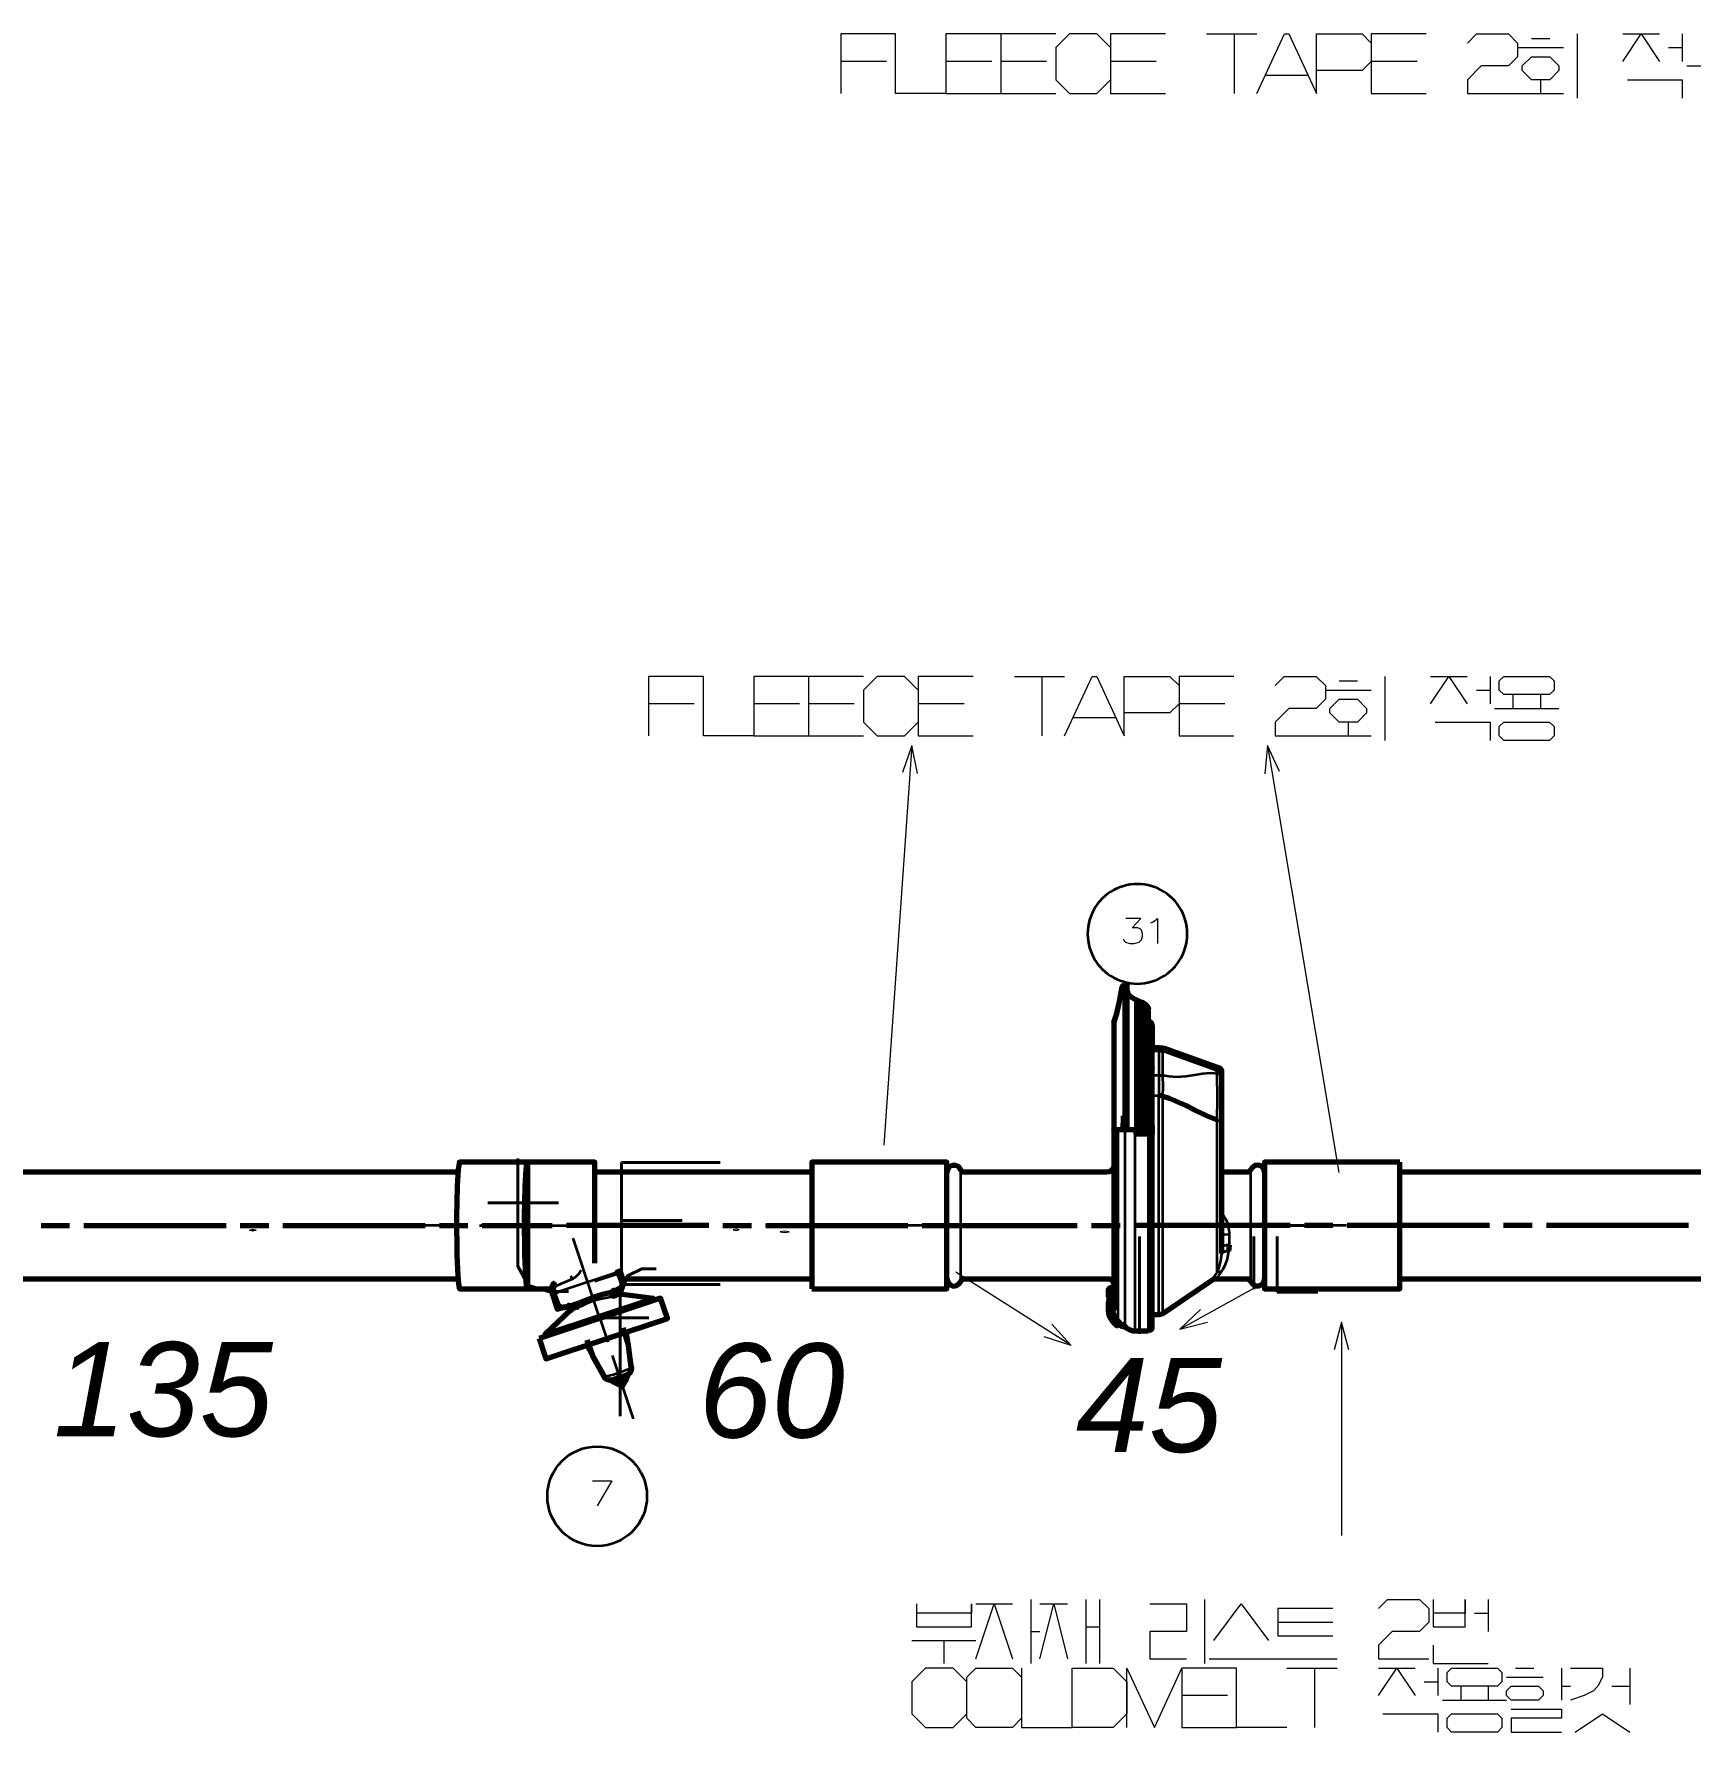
# Model space of a CAD drawing. Extents: x 0 to 174, y 0 to 33.
# Drawn here: x 25.391 to 29.973, y 7.517 to 12.215 of the extents above; entities that cross this region are included whole.
import ezdxf
from ezdxf.enums import TextEntityAlignment as Align

# ---------------------------------------------------------------- set-up
doc = ezdxf.new("R2010")
doc.units = 0
doc.layers.add('PDF2_문자', color=7, linetype='Continuous')
doc.layers.add('PDF2_형상', color=157, linetype='Continuous', true_color=0x405f80)
doc.layers.add('YOLO_TEXT', color=3, linetype='Continuous', true_color=0x008230)
doc.styles.add('OCR_LATIN', font='txt.shx')
doc.styles.add('PDF LucidaHandwriting Italic', font='ariali.ttf')

msp = doc.modelspace()

# ---------------------------------------------------------------- linework, layer by layer
at = {"layer": 'PDF2_형상', "color": 7, "lineweight": 13}
for points in [[(27.914, 12.0504), (27.7749, 12.0504), (27.7749, 12.215), (27.6229, 12.215), (27.6229, 12.0504)], [(28.0658, 12.215), (27.914, 12.215), (27.914, 12.0504), (28.0658, 12.0504)], [(28.2178, 12.215), (28.0658, 12.215), (28.0658, 12.0504), (28.2178, 12.0504)], [(28.3696, 12.1771), (28.3317, 12.215), (28.2557, 12.215), (28.2178, 12.1771), (28.2178, 12.0885), (28.2557, 12.0504), (28.3317, 12.0504), (28.3696, 12.0885)], [(28.5214, 12.215), (28.3696, 12.215), (28.3696, 12.0504), (28.5214, 12.0504)], [(28.6353, 12.215), (28.7746, 12.215)], [(28.7112, 12.215), (28.7112, 12.0504)], [(28.7746, 12.0504), (28.8504, 12.215), (28.8631, 12.215), (28.939, 12.0504), (28.939, 12.215), (29.0656, 12.215), (29.0908, 12.1897), (29.0908, 12.139), (29.0656, 12.1138), (28.939, 12.1138)], [(29.2428, 12.215), (29.0908, 12.215), (29.0908, 12.0504), (29.2428, 12.0504)], [(29.3567, 12.1897), (29.3819, 12.215), (29.4706, 12.215), (29.4958, 12.1897), (29.4958, 12.1517), (29.4706, 12.1264), (29.3946, 12.1264), (29.3567, 12.0885), (29.3567, 12.0504), (29.4958, 12.0504), (29.6224, 12.0504)], [(29.6604, 12.215), (29.6604, 12.0378)], [(29.7869, 12.215), (29.8882, 12.215)], [(29.7869, 12.139), (29.8375, 12.215), (29.8882, 12.139)], [(29.9514, 12.215), (29.9514, 12.139)], [(29.4958, 12.1771), (29.6224, 12.1771)], [(29.5337, 12.2024), (29.5844, 12.2024)], [(29.9135, 12.1771), (29.9514, 12.1771)], [(27.7494, 12.139), (27.6229, 12.139)], [(28.0406, 12.139), (27.914, 12.139)], [(28.1924, 12.139), (28.0658, 12.139)], [(28.4961, 12.139), (28.3696, 12.139)], [(29.2175, 12.139), (29.0908, 12.139)], [(29.964, 12.1264), (30.1412, 12.1264)], [(28.7999, 12.1011), (28.9138, 12.1011)], [(29.5592, 12.0885), (29.5592, 12.0504)], [(29.7996, 12.0885), (29.9514, 12.0885), (29.9514, 12.0378)], [(27.3821, 10.2733), (27.2428, 10.2733), (27.2428, 10.4379), (27.091, 10.4379), (27.091, 10.2733)], [(27.5339, 10.4379), (27.3821, 10.4379), (27.3821, 10.2733), (27.5339, 10.2733)], [(27.6857, 10.4379), (27.5339, 10.4379), (27.5339, 10.2733), (27.6857, 10.2733)], [(27.8376, 10.3999), (27.7996, 10.4379), (27.7237, 10.4379), (27.6857, 10.3999), (27.6857, 10.3114), (27.7237, 10.2733), (27.7996, 10.2733), (27.8376, 10.3114)], [(27.9894, 10.4379), (27.8376, 10.4379), (27.8376, 10.2733), (27.9894, 10.2733)], [(28.1033, 10.4379), (28.2425, 10.4379)], [(28.1793, 10.4379), (28.1793, 10.2733)], [(28.2425, 10.2733), (28.3185, 10.4379), (28.3311, 10.4379), (28.4071, 10.2733), (28.4071, 10.4379), (28.5336, 10.4379), (28.5589, 10.4126), (28.5589, 10.3619), (28.5336, 10.3367), (28.4071, 10.3367)], [(28.7108, 10.4379), (28.5589, 10.4379), (28.5589, 10.2733), (28.7108, 10.2733)], [(28.8247, 10.4126), (28.85, 10.4379), (28.9386, 10.4379), (28.9639, 10.4126), (28.9639, 10.3746), (28.9386, 10.3493), (28.8626, 10.3493), (28.8247, 10.3114), (28.8247, 10.2733), (28.9639, 10.2733), (29.0904, 10.2733)], [(29.1283, 10.4379), (29.1283, 10.2607)], [(29.2549, 10.4379), (29.3561, 10.4379)], [(29.2549, 10.3619), (29.3056, 10.4379), (29.3561, 10.3619)], [(29.4194, 10.4379), (29.4194, 10.3619)], [(28.9639, 10.3999), (29.0904, 10.3999)], [(29.0018, 10.4253), (29.0525, 10.4253)], [(29.3815, 10.3999), (29.4194, 10.3999)], [(29.4828, 10.3872), (29.4828, 10.3493)], [(29.5586, 10.3872), (29.5586, 10.3493)], [(27.2175, 10.3619), (27.091, 10.3619)], [(27.5086, 10.3619), (27.3821, 10.3619)], [(27.6604, 10.3619), (27.5339, 10.3619)], [(27.9642, 10.3619), (27.8376, 10.3619)], [(28.6854, 10.3619), (28.5589, 10.3619)], [(29.4321, 10.3493), (29.6093, 10.3493)], [(28.2679, 10.324), (28.3818, 10.324)], [(29.0271, 10.3114), (29.0271, 10.2733)], [(29.2676, 10.3114), (29.4194, 10.3114), (29.4194, 10.2607)], [(27.8199, 10.2465), (27.7426, 9.1408)], [(27.8349, 10.1692), (27.8199, 10.2465), (27.7942, 10.1721)], [(28.8367, 10.1749), (28.804, 10.2465), (28.7965, 10.1681)], [(28.804, 10.2465), (29.001, 9.0654)], [(28.26, 8.5879), (27.941, 8.7899)], [(28.5615, 8.6317), (28.7757, 8.7511)], [(28.1849, 8.6114), (28.26, 8.5879), (28.2067, 8.6458)], [(28.6179, 8.6865), (28.5615, 8.6317), (28.6378, 8.6508)], [(29.0288, 8.5751), (29.0085, 8.6513), (28.9881, 8.5751)], [(29.0085, 8.6513), (29.0085, 8.0607)], [(27.8325, 7.8717), (27.8325, 7.8083), (27.9843, 7.8083), (27.9843, 7.8717), (27.9843, 7.8462), (27.8325, 7.8462)], [(27.9969, 7.8717), (28.0982, 7.8717)], [(27.9969, 7.7197), (28.0476, 7.8717), (28.0982, 7.7197)], [(28.1489, 7.8843), (28.1489, 7.7071)], [(28.1742, 7.8717), (28.2501, 7.8717)], [(28.1742, 7.7197), (28.2121, 7.8717), (28.2501, 7.7197)], [(28.3007, 7.8843), (28.3007, 7.7071)], [(28.3386, 7.8843), (28.3386, 7.7071)], [(28.4779, 7.8717), (28.5792, 7.8717), (28.5792, 7.7957), (28.4779, 7.7957), (28.4779, 7.7197), (28.5792, 7.7197)], [(28.6297, 7.8843), (28.6297, 7.7071)], [(28.655, 7.7704), (28.731, 7.8717), (28.8069, 7.7704)], [(28.984, 7.859), (28.8322, 7.859), (28.8322, 7.7831), (28.984, 7.7831)], [(29.1106, 7.859), (29.136, 7.8843), (29.2244, 7.8843), (29.2499, 7.859), (29.2499, 7.821), (29.2244, 7.7957), (29.1486, 7.7957), (29.1106, 7.7578), (29.1106, 7.7197), (29.2499, 7.7197)], [(29.2625, 7.8843), (29.2625, 7.8083), (29.351, 7.8083), (29.351, 7.8843), (29.351, 7.8462), (29.2625, 7.8462)], [(29.3764, 7.8462), (29.4143, 7.8462)], [(29.4143, 7.8843), (29.4143, 7.7957)], [(28.3007, 7.8083), (28.3386, 7.8083)], [(28.8322, 7.821), (28.984, 7.821)], [(27.8199, 7.7704), (27.9969, 7.7704)], [(27.9085, 7.7704), (27.9085, 7.7071)], [(28.1489, 7.7957), (28.1742, 7.7957)], [(29.2625, 7.7578), (29.2625, 7.7071), (29.4143, 7.7071)], [(28.6424, 7.7197), (28.8196, 7.7197), (28.9967, 7.7197)], [(27.9717, 7.6565), (27.9337, 7.6944), (27.8578, 7.6944), (27.8199, 7.6565), (27.8199, 7.5679), (27.8578, 7.53), (27.9337, 7.53), (27.9717, 7.5679)], [(28.1235, 7.6944), (28.1235, 7.53), (28.2628, 7.53)], [(28.4146, 7.53), (28.4146, 7.6944), (28.4906, 7.53), (28.5664, 7.6944), (28.5664, 7.53)], [(28.8575, 7.53), (28.7183, 7.53), (28.7183, 7.6944), (28.5664, 7.6944), (28.5664, 7.53), (28.7183, 7.53)], [(28.8575, 7.6944), (28.9967, 7.6944)], [(28.9335, 7.6944), (28.9335, 7.53)], [(29.1106, 7.6944), (29.2118, 7.6944)], [(29.1106, 7.6185), (29.1613, 7.6944), (29.2118, 7.6185)], [(29.2751, 7.6944), (29.2751, 7.6185)], [(29.4649, 7.6692), (29.5661, 7.6692)], [(29.4903, 7.6944), (29.5408, 7.6944)], [(29.6168, 7.6944), (29.6168, 7.6058)], [(29.6421, 7.6944), (29.7307, 7.6944), (29.7307, 7.6692), (29.7181, 7.6439), (29.7054, 7.6313), (29.68, 7.6185), (29.6421, 7.6058)], [(29.8065, 7.6944), (29.8065, 7.5932)], [(28.6931, 7.6185), (28.5664, 7.6185)], [(29.2371, 7.6565), (29.2751, 7.6565)], [(29.3383, 7.6439), (29.3383, 7.6058)], [(29.4143, 7.6439), (29.4143, 7.6058)], [(29.6168, 7.6439), (29.6421, 7.6439)], [(29.756, 7.6439), (29.8065, 7.6439)], [(29.1232, 7.5679), (29.2751, 7.5679), (29.2751, 7.5174)], [(29.2878, 7.6058), (29.4649, 7.6058)], [(29.4776, 7.5806), (29.6168, 7.5806), (29.6168, 7.5553), (29.4776, 7.5553), (29.4776, 7.5174), (29.6168, 7.5174)], [(29.6547, 7.5174), (29.7307, 7.5679), (29.8065, 7.5174)]]:
    msp.add_lwpolyline(points, dxfattribs=at)
for points in [[(29.5337, 12.1517), (29.5844, 12.1517), (29.6097, 12.1264), (29.6097, 12.1138), (29.5844, 12.0885), (29.5337, 12.0885), (29.5085, 12.1138), (29.5085, 12.1264)], [(29.4574, 10.4379), (29.5839, 10.4379), (29.5967, 10.4253), (29.5967, 10.3999), (29.5839, 10.3872), (29.4574, 10.3872), (29.4447, 10.3999), (29.4447, 10.4253)], [(29.0018, 10.3746), (29.0525, 10.3746), (29.0778, 10.3493), (29.0778, 10.3367), (29.0525, 10.3114), (29.0018, 10.3114), (28.9765, 10.3367), (28.9765, 10.3493)], [(29.4574, 10.3114), (29.5839, 10.3114), (29.5967, 10.2988), (29.5967, 10.2733), (29.5839, 10.2607), (29.4574, 10.2607), (29.4447, 10.2733), (29.4447, 10.2988)], [(27.9969, 7.6944), (28.0982, 7.6944), (28.1235, 7.6692), (28.1235, 7.5553), (28.0982, 7.53), (27.9969, 7.53), (27.9717, 7.5553), (27.9717, 7.6692)], [(28.2628, 7.6944), (28.3767, 7.6944), (28.4146, 7.6565), (28.4146, 7.5679), (28.3767, 7.53), (28.2628, 7.53)], [(29.3131, 7.6944), (29.4396, 7.6944), (29.4522, 7.6818), (29.4522, 7.6565), (29.4396, 7.6439), (29.3131, 7.6439), (29.3004, 7.6565), (29.3004, 7.6818)], [(29.4776, 7.6439), (29.5535, 7.6439), (29.5661, 7.6313), (29.5661, 7.6185), (29.5535, 7.6058), (29.4776, 7.6058), (29.4649, 7.6185), (29.4649, 7.6313)], [(29.3131, 7.5679), (29.4396, 7.5679), (29.4522, 7.5553), (29.4522, 7.53), (29.4396, 7.5174), (29.3131, 7.5174), (29.3004, 7.53), (29.3004, 7.5553)]]:
    msp.add_lwpolyline(points, close=True, dxfattribs=at)
at = {"layer": 'PDF2_형상', "color": 18, "lineweight": 35, "true_color": 0x260000}
msp.add_lwpolyline([(28.5815, 9.7256), (28.5811, 9.7353), (28.5801, 9.7451), (28.5783, 9.7547), (28.576, 9.7643), (28.5728, 9.7736), (28.569, 9.7828), (28.5646, 9.7915), (28.5596, 9.8), (28.554, 9.8081), (28.5478, 9.8157), (28.5411, 9.8229), (28.5339, 9.8296), (28.5262, 9.8358), (28.5182, 9.8414), (28.5097, 9.8464), (28.501, 9.8508), (28.4918, 9.8546), (28.4825, 9.8578), (28.4731, 9.8601), (28.4633, 9.8619), (28.4535, 9.8629), (28.4437, 9.8633), (28.4339, 9.8629), (28.424, 9.8619), (28.4144, 9.8601), (28.4049, 9.8578), (28.3956, 9.8546), (28.3865, 9.8508), (28.3776, 9.8464), (28.3692, 9.8414), (28.3611, 9.8358), (28.3535, 9.8296), (28.3463, 9.8229), (28.3396, 9.8157), (28.3333, 9.8081), (28.3278, 9.8), (28.3228, 9.7915), (28.3183, 9.7828), (28.3146, 9.7736), (28.3115, 9.7643), (28.309, 9.7549), (28.3074, 9.7451), (28.3063, 9.7353), (28.3058, 9.7256), (28.3063, 9.7157), (28.3074, 9.7058), (28.309, 9.6963), (28.3115, 9.6867), (28.3146, 9.6774), (28.3183, 9.6683), (28.3228, 9.6594), (28.3278, 9.651), (28.3333, 9.6429), (28.3396, 9.6353), (28.3463, 9.6281), (28.3535, 9.6214), (28.3611, 9.6151), (28.3692, 9.6096), (28.3776, 9.6046), (28.3864, 9.6001), (28.3956, 9.5964), (28.4049, 9.5933), (28.4144, 9.5908), (28.424, 9.5892), (28.4339, 9.5881), (28.4437, 9.5876), (28.4535, 9.5881), (28.4633, 9.5892), (28.4729, 9.5908), (28.4825, 9.5933), (28.4918, 9.5964), (28.501, 9.6001), (28.5097, 9.6046), (28.5182, 9.6096), (28.5262, 9.6151), (28.5339, 9.6214), (28.5411, 9.6281), (28.5478, 9.6353), (28.554, 9.6429), (28.5596, 9.651), (28.5646, 9.6594), (28.569, 9.6682), (28.5728, 9.6774), (28.576, 9.6867), (28.5783, 9.6963), (28.5801, 9.7058), (28.5811, 9.7157), (28.5815, 9.7254)], close=True, dxfattribs=at)
at = {"layer": 'PDF2_형상', "color": 18, "lineweight": 13, "true_color": 0x260000}
for points in [[(28.4039, 9.7114), (28.4072, 9.7058), (28.4106, 9.7025), (28.4228, 9.6992), (28.435, 9.6992), (28.4483, 9.7025), (28.455, 9.7092), (28.4583, 9.7192), (28.4583, 9.7258), (28.455, 9.7358), (28.4517, 9.7392), (28.445, 9.7425), (28.4294, 9.7425), (28.4528, 9.7681), (28.4117, 9.7681)], [(28.4806, 9.7558), (28.4872, 9.7592), (28.4994, 9.7681), (28.4994, 9.6992)], [(26.936, 8.2125), (26.9893, 8.2125), (26.9493, 8.1436)]]:
    msp.add_lwpolyline(points, dxfattribs=at)
at = {"layer": 'PDF2_형상', "lineweight": 35}
for points in [[(28.3786, 9.1871), (28.4028, 9.1869), (28.4033, 9.185), (28.4049, 9.1835), (28.4068, 9.1831), (28.4069, 9.1831), (28.4071, 9.1833), (28.4074, 9.184), (28.4086, 9.1919), (28.4093, 9.2051), (28.4096, 9.2224), (28.4089, 9.5463), (28.4083, 9.5715), (28.4074, 9.5836), (28.4069, 9.5853), (28.4068, 9.5856), (28.4067, 9.5856), (28.4067, 9.5857), (28.4065, 9.5857), (28.4064, 9.5856), (28.4062, 9.585), (28.4057, 9.5831)], [(28.4018, 9.5793), (28.4022, 9.5812), (28.4025, 9.5817), (28.4026, 9.5818), (28.4028, 9.5817), (28.4029, 9.5817), (28.4031, 9.5814), (28.4035, 9.5799), (28.4044, 9.569), (28.405, 9.5463), (28.4056, 9.2224), (28.4096, 9.2224), (28.4158, 9.2224)], [(28.4158, 9.5463), (28.4089, 9.5463), (28.405, 9.5463)], [(28.4387, 9.1831), (28.4387, 9.5443)], [(28.4665, 9.3649), (28.4665, 9.5299)], [(28.4743, 9.4947), (28.4743, 9.5164)], [(28.4746, 9.365), (28.4746, 9.4729), (28.4743, 9.4729)], [(28.5029, 9.4111), (28.5029, 9.4014), (28.4842, 9.4014)], [(28.5029, 9.4014), (28.5032, 9.4014), (28.5032, 9.3338), (28.5143, 9.3338), (28.5143, 9.4007), (28.5183, 9.3996), (28.6647, 9.3478), (28.6647, 9.3386), (28.6776, 9.3386)], [(28.5033, 9.4111), (28.5033, 9.4099), (28.5032, 9.4014), (28.5143, 9.4007)], [(28.4842, 9.3551), (28.455, 9.3551)], [(28.4665, 9.2026), (28.4665, 9.3454)], [(28.4743, 9.3315), (28.4746, 9.3315), (28.4746, 9.3453)], [(28.4743, 9.3069), (28.4746, 9.3069), (28.4746, 9.2026)], [(28.4842, 9.3283), (28.484, 9.3283), (28.4829, 9.3286), (28.4746, 9.3289), (28.4746, 9.3315), (28.4814, 9.3315), (28.4835, 9.3315), (28.4842, 9.3315)], [(28.4746, 9.3069), (28.4793, 9.3062), (28.4829, 9.304), (28.4839, 9.3025), (28.4842, 9.301)], [(28.4842, 9.2785), (28.5032, 9.2785), (28.509, 9.2779), (28.5143, 9.2763), (28.5147, 9.3031), (28.5143, 9.3335), (28.5032, 9.3333), (28.4842, 9.3333)], [(28.5032, 9.3333), (28.5033, 9.3043), (28.5032, 9.2785)], [(28.6647, 9.2108), (28.6651, 9.271), (28.6647, 9.3386), (28.6501, 9.3397), (28.6351, 9.3394), (28.6239, 9.3385), (28.6018, 9.335), (28.5769, 9.331), (28.5642, 9.3296), (28.5525, 9.3292), (28.5317, 9.3306), (28.5143, 9.3338)], [(28.5032, 8.6721), (28.5032, 9.2782)], [(28.5143, 8.6754), (28.5143, 9.2761)], [(28.6501, 8.7674), (28.6647, 8.7889), (28.6701, 8.8029), (28.6743, 8.8206), (28.6771, 8.8415), (28.6783, 8.8435), (28.6807, 8.8451), (28.6875, 8.8474), (28.6962, 8.8476), (28.6924, 8.8269), (28.6858, 8.8082), (28.6794, 8.7958), (28.6757, 8.7904), (28.6699, 8.7904), (28.6647, 8.7889), (28.6647, 9.2108), (28.6701, 9.2081), (28.6742, 9.2044), (28.6768, 9.2003), (28.6776, 9.196)], [(28.3711, 8.6814), (28.3711, 8.7022), (28.3719, 8.7024), (28.3719, 8.6938), (28.3722, 8.6881), (28.3751, 8.6878), (28.3775, 8.6867), (28.3786, 8.6853), (28.3789, 8.6844), (28.3801, 8.6776), (28.3826, 8.6704), (28.386, 8.6644), (28.3901, 8.6593), (28.3901, 9.1831)], [(28.4099, 8.6389), (28.4099, 9.1831)], [(28.4378, 8.6269), (28.4378, 9.1831)], [(28.455, 9.1928), (28.4842, 9.1928)], [(28.4665, 9.1831), (28.4665, 9.1831)], [(28.4743, 9.1711), (28.4743, 9.1831)], [(28.4746, 8.6269), (28.4746, 9.1713)], [(27.9549, 8.7642), (27.9549, 9.0726)], [(28.7575, 8.7642), (28.7575, 9.0726)], [(28.6779, 8.9504), (28.6811, 8.9469), (28.6875, 8.9375), (28.6919, 8.9276), (28.6951, 8.9165), (28.6972, 8.9003), (28.6974, 8.8946)], [(28.6776, 8.8914), (28.6778, 8.8917), (28.6779, 8.8918), (28.6783, 8.8921), (28.6794, 8.8926), (28.6835, 8.8936), (28.6974, 8.8946), (28.6974, 8.8649), (28.6899, 8.8643), (28.6835, 8.8628), (28.6792, 8.8606), (28.6781, 8.8592), (28.6776, 8.8578)], [(26.8224, 8.7367), (26.8236, 8.7371), (26.8315, 8.7397), (26.8336, 8.7336), (27.0032, 8.79)], [(26.9422, 8.7646), (27.0047, 8.7853), (27.016, 8.7515), (26.9943, 8.7399), (26.8707, 8.6987), (26.8464, 8.6951), (26.8351, 8.729)], [(26.8796, 8.7701), (26.8901, 8.7763), (26.8987, 8.7849), (26.9049, 8.7954)], [(28.6757, 8.7904), (28.6613, 8.7708)], [(26.8369, 8.7517), (26.8354, 8.7508), (26.834, 8.7497), (26.8326, 8.7481), (26.8319, 8.7467), (26.8312, 8.7447), (26.8311, 8.7432), (26.8312, 8.7412), (26.8315, 8.7397)], [(26.8757, 8.779), (26.8758, 8.7788), (26.876, 8.7783), (26.8768, 8.7764), (26.8796, 8.7701), (26.8369, 8.7517), (26.8333, 8.7599), (26.8331, 8.7606)], [(28.3676, 8.7726), (28.3676, 8.7725), (28.3674, 8.7722), (28.3669, 8.7719), (28.3642, 8.771), (28.3639, 8.7708)], [(28.3711, 8.7376), (28.3719, 8.7378), (28.3719, 8.7278), (28.3711, 8.7278), (28.3711, 8.7376), (28.3649, 8.7376), (28.3639, 8.7376)], [(28.3786, 8.7378), (28.3719, 8.7378), (28.3721, 8.7404), (28.3721, 8.7412)], [(26.8779, 8.6843), (26.8908, 8.6886), (26.9156, 8.701), (26.9276, 8.7065), (26.9401, 8.7113)], [(26.9565, 8.6617), (26.9547, 8.6671), (26.9401, 8.7113), (26.9582, 8.7161), (26.9764, 8.7196), (26.9931, 8.7226)], [(26.9974, 8.7358), (26.9951, 8.7333), (26.9949, 8.7299), (26.9967, 8.7267), (26.9999, 8.7251), (26.9975, 8.724)], [(28.3786, 8.7278), (28.3778, 8.7278), (28.3719, 8.7278)], [(28.3786, 8.6893), (28.3785, 8.6903), (28.3772, 8.6919), (28.3749, 8.6932), (28.3719, 8.6938)], [(28.3983, 8.6415), (28.3897, 8.6453), (28.3878, 8.6456), (28.3846, 8.6486)], [(28.3901, 8.6593), (28.4017, 8.6474), (28.4, 8.6482), (28.3978, 8.6483), (28.394, 8.6474), (28.3897, 8.6453)], [(27.0256, 8.6224), (27.0338, 8.5976)], [(27.0292, 8.6235), (27.0307, 8.619)], [(26.9228, 8.5832), (26.9212, 8.5876)], [(26.9331, 8.5642), (26.9247, 8.5889)], [(27.0428, 8.5239), (27.02, 8.5147), (26.9938, 8.506), (26.97, 8.4997)], [(27.0236, 8.5029), (27.0229, 8.5014), (27.0225, 8.5025)], [(27.0078, 8.4832), (26.9994, 8.4936), (26.9957, 8.4865), (26.9951, 8.4856)], [(26.9979, 8.4944), (26.9994, 8.4936), (26.999, 8.4947)], [(27.0147, 8.4857), (27.0115, 8.4854), (27.0088, 8.4864), (27.0072, 8.4885)], [(27.0097, 8.5004), (27.0147, 8.4857), (27.0147, 8.4814), (27.0136, 8.4792), (27.0117, 8.4769)], [(27.0104, 8.5007), (27.0153, 8.486), (27.0179, 8.4825), (27.0231, 8.4807)], [(27.0311, 8.4975), (27.0229, 8.5014), (27.0224, 8.4881)]]:
    msp.add_lwpolyline(points, dxfattribs=at)
at = {"layer": 'PDF2_형상', "lineweight": 70}
for points in [[(28.4158, 9.1831), (28.4158, 9.2224), (28.4158, 9.5463), (28.4158, 9.5857), (28.4056, 9.5857)], [(28.3786, 9.4799), (28.3864, 9.5053), (28.3942, 9.5385), (28.4018, 9.5793), (28.4021, 9.5807), (28.4029, 9.5819), (28.4042, 9.5828), (28.4057, 9.5831)], [(28.4158, 9.5669), (28.4172, 9.5607), (28.4208, 9.5554), (28.4287, 9.5492), (28.4387, 9.5443), (28.4418, 9.5431)], [(28.4418, 9.1831), (28.4418, 9.5431), (28.4564, 9.5367), (28.4564, 9.3597), (28.459, 9.3626), (28.4631, 9.3644), (28.4665, 9.3649), (28.4732, 9.365), (28.4742, 9.365), (28.4743, 9.365), (28.4781, 9.3642), (28.4812, 9.3621), (28.4833, 9.3589), (28.4842, 9.3551), (28.4833, 9.3514), (28.4812, 9.3482), (28.4781, 9.3461), (28.4743, 9.3453), (28.4742, 9.3453), (28.4732, 9.3453), (28.4665, 9.3454), (28.4631, 9.3458), (28.459, 9.3476), (28.4564, 9.3506), (28.4564, 9.1974), (28.459, 9.2004), (28.4631, 9.2021), (28.4665, 9.2026), (28.4732, 9.2026), (28.4743, 9.2026), (28.4793, 9.2014), (28.4828, 9.1978), (28.4842, 9.1928), (28.4842, 9.1719), (28.4842, 9.1715), (28.4839, 9.1713), (28.4835, 9.1713), (28.4746, 9.1713), (28.4743, 9.1711), (28.4403, 9.1711), (28.4403, 9.1831)], [(28.4564, 9.1831), (28.4665, 9.1831), (28.4743, 9.1831), (28.4822, 9.1869), (28.4838, 9.1956), (28.4778, 9.2021), (28.4743, 9.2026), (28.4743, 9.3453), (28.4822, 9.3493), (28.4838, 9.3579), (28.4778, 9.3644), (28.4743, 9.365), (28.4743, 9.5165)], [(28.3826, 9.4838), (28.3799, 9.4826), (28.3788, 9.4807), (28.3786, 9.4799), (28.3786, 9.1871)], [(28.4746, 9.4828), (28.4743, 9.4828)], [(28.4842, 9.4728), (28.4836, 9.4772), (28.4818, 9.4803), (28.4787, 9.4822), (28.4744, 9.4828)], [(28.4746, 9.4826), (28.4746, 9.4828), (28.4746, 9.4729)], [(28.4746, 8.6271), (28.4824, 8.631), (28.4842, 8.6367), (28.4842, 9.301), (28.4842, 9.3283), (28.4842, 9.3315), (28.4842, 9.4731), (28.484, 9.4731), (28.4746, 9.4729), (28.484, 9.4729), (28.4842, 9.4729), (28.4842, 9.4111), (28.5029, 9.4111), (28.5033, 9.4111), (28.5107, 9.4104)], [(28.5143, 9.4007), (28.5144, 9.4043), (28.5137, 9.4075), (28.5119, 9.4099), (28.5107, 9.4104), (28.5161, 9.4089)], [(28.6771, 8.8415), (28.6776, 8.8578), (28.6776, 9.196), (28.6776, 9.3386), (28.6776, 9.3447), (28.6772, 9.3478), (28.6758, 9.3504), (28.6738, 9.3526), (28.6711, 9.354), (28.6625, 9.3571), (28.5161, 9.4089), (28.5176, 9.4078), (28.5186, 9.4057), (28.5188, 9.4028), (28.5183, 9.3996)], [(28.4564, 9.3597), (28.4558, 9.3588), (28.455, 9.3551), (28.4558, 9.3515), (28.4564, 9.3506)], [(28.6625, 9.3571), (28.6633, 9.3565), (28.6647, 9.3544), (28.6651, 9.3514), (28.6647, 9.3478), (28.6775, 9.3449), (28.6776, 9.3447)], [(28.4746, 9.3069), (28.4746, 9.3289)], [(28.5032, 9.3338), (28.5032, 9.3333)], [(28.5143, 9.3338), (28.5143, 9.3335)], [(28.5143, 9.2763), (28.5143, 9.2761), (28.509, 9.2776), (28.5032, 9.2782), (28.5032, 9.2785)], [(28.5143, 9.2761), (28.5317, 9.2708), (28.5408, 9.2675), (28.5642, 9.2575), (28.5769, 9.2514), (28.6018, 9.2388), (28.6351, 9.2226), (28.6647, 9.2108)], [(28.4028, 9.1869), (28.4029, 9.1869), (28.4031, 9.1871), (28.4032, 9.1872), (28.4035, 9.1878), (28.4047, 9.195), (28.4054, 9.2069), (28.4056, 9.2224)], [(28.4842, 9.1928), (28.4833, 9.189), (28.4812, 9.1858), (28.4781, 9.1837), (28.4743, 9.1831), (28.4732, 9.1831), (28.4665, 9.1831), (28.4631, 9.1836), (28.459, 9.1853), (28.4564, 9.1883), (28.4564, 9.1831), (28.4418, 9.1831), (28.4387, 9.1831), (28.4158, 9.1831), (28.4068, 9.1831), (28.3826, 9.1831), (28.3808, 9.1835), (28.3796, 9.1844), (28.3786, 9.1869), (28.3786, 8.6893), (28.3789, 8.6844)], [(28.4564, 9.1974), (28.4558, 9.1965), (28.455, 9.1928), (28.4558, 9.1892), (28.4564, 9.1883)], [(26.9422, 8.8143), (26.9422, 9.0938), (26.7564, 9.0938), (26.5685, 9.0938), (26.5683, 9.0938), (26.5682, 9.0938), (26.5681, 9.0935), (26.5676, 9.0929), (26.5668, 9.0901), (26.5646, 9.0739), (26.5618, 9.0278), (26.5601, 8.9418), (26.561, 8.8383), (26.5624, 8.7974), (26.5643, 8.7662), (26.566, 8.7511), (26.5672, 8.7451), (26.5685, 8.7431), (26.7564, 8.7431), (26.8214, 8.7431)], [(28.3597, 9.0663), (27.9625, 9.0663), (27.9612, 9.0665), (27.9549, 9.0726), (27.9496, 9.0806), (27.9413, 9.0851), (27.9317, 9.0851), (27.9232, 9.0807), (27.9179, 9.0728), (27.9167, 9.0661)], [(28.3786, 9.0857), (28.3772, 9.0782), (28.3729, 9.0718), (28.3665, 9.0675), (28.359, 9.0661)], [(28.7957, 9.0661), (28.7935, 9.0753), (28.7871, 9.0824), (28.7781, 9.0857), (28.7686, 9.0843), (28.7608, 9.0786), (28.7575, 9.0726), (28.7569, 9.0714), (28.7499, 9.0663), (28.6776, 9.0663)], [(26.5639, 9.0663), (24.3371, 9.0663), (24.3369, 9.0663), (24.3369, 9.0661), (24.3367, 9.066), (24.3362, 9.0653), (24.3356, 9.0624), (24.3333, 9.0443), (24.331, 8.994), (24.33, 8.9067), (24.3306, 8.8593), (24.3318, 8.8183), (24.3335, 8.7918), (24.3353, 8.7754), (24.3362, 8.7718), (24.3371, 8.7707), (26.5639, 8.7707)], [(27.5426, 9.0663), (26.9422, 9.0663)], [(30.9256, 9.0663), (29.1699, 9.0663)], [(28.6974, 8.8649), (28.6962, 8.8476)], [(26.9914, 8.7338), (26.99, 8.7328), (26.9887, 8.7294), (26.9892, 8.7268), (26.9903, 8.7247), (26.9931, 8.7228), (26.9975, 8.724), (26.9946, 8.726), (26.9929, 8.7294), (26.9935, 8.7331), (26.9944, 8.7344), (26.9958, 8.7351), (26.9974, 8.7358), (27.019, 8.7475), (27.0189, 8.7475), (27.0186, 8.7476), (27.0171, 8.7497), (27.016, 8.7515), (27.0189, 8.7528), (27.0228, 8.756), (27.0236, 8.7592), (27.0124, 8.7931), (27.0032, 8.79), (27.0047, 8.7853), (27.0081, 8.7868), (27.0117, 8.79), (27.0125, 8.7921), (27.0124, 8.7931)], [(26.8331, 8.7606), (26.8256, 8.7547), (26.8217, 8.746), (26.8224, 8.7367), (26.8244, 8.7306), (26.8357, 8.6967), (26.8388, 8.6872), (26.8464, 8.6899)], [(26.9974, 8.7358), (26.9951, 8.7386), (26.9943, 8.7399), (26.9958, 8.7351), (26.9914, 8.7338), (26.9646, 8.7274), (26.9372, 8.7196), (26.9401, 8.7113)], [(27.005, 8.74), (27.0035, 8.7389), (27.0026, 8.7385), (26.9965, 8.7353)], [(27.0197, 8.7707), (27.5426, 8.7707)], [(27.9167, 8.7708), (27.919, 8.7615), (27.9254, 8.7544), (27.9344, 8.7513), (27.9439, 8.7526), (27.9515, 8.7582), (27.9549, 8.7642), (27.9554, 8.7654), (27.9625, 8.7707), (28.366, 8.7707), (28.3681, 8.7701), (28.3757, 8.7649), (28.3786, 8.756), (28.3782, 8.7594), (28.3771, 8.7626), (28.3751, 8.7656), (28.3726, 8.7679), (28.3696, 8.7696), (28.3639, 8.7708)], [(28.3639, 8.721), (28.3639, 8.7278), (28.3639, 8.7376), (28.3639, 8.7396), (28.3644, 8.7425), (28.366, 8.7449), (28.3683, 8.7467), (28.3711, 8.7475), (28.371, 8.7474), (28.371, 8.7472), (28.3708, 8.7461), (28.3711, 8.7376)], [(28.3711, 8.7475), (28.3726, 8.7476), (28.3719, 8.7475)], [(28.3721, 8.7412), (28.3735, 8.7454), (28.3738, 8.7461), (28.3739, 8.7468), (28.3736, 8.7474), (28.3731, 8.7475), (28.3726, 8.7476)], [(28.3728, 8.7476), (28.3739, 8.7478), (28.3738, 8.7476), (28.3736, 8.7474)], [(28.4842, 8.6721), (28.5032, 8.6721), (28.5125, 8.6744), (28.5143, 8.6754), (28.655, 8.7707), (28.7499, 8.7707), (28.7511, 8.7703), (28.7575, 8.7642), (28.7628, 8.7563), (28.7713, 8.7517), (28.7807, 8.7517), (28.7892, 8.7561), (28.7946, 8.764), (28.7957, 8.7708)], [(29.1699, 8.7707), (30.9256, 8.7707)], [(26.8044, 8.6171), (26.9547, 8.6671), (27.105, 8.7169)], [(26.8463, 8.6901), (26.8465, 8.6928), (26.8464, 8.6951), (26.8428, 8.6943), (26.8381, 8.6946), (26.8361, 8.6958), (26.8357, 8.6967), (26.8372, 8.6938), (26.8397, 8.6914), (26.8429, 8.6903), (26.8463, 8.6901), (26.8706, 8.6938), (26.874, 8.6931), (26.8765, 8.6904), (26.8771, 8.6869), (26.8754, 8.6837)], [(26.8707, 8.6935), (26.8688, 8.6935)], [(26.8704, 8.6935), (26.8706, 8.6935), (26.8706, 8.6936), (26.8714, 8.6938)], [(26.9372, 8.7196), (26.9108, 8.7094), (26.8856, 8.6985), (26.8722, 8.694), (26.8758, 8.6939), (26.8786, 8.6914), (26.8794, 8.6876), (26.8779, 8.6843), (26.8754, 8.6837), (26.8739, 8.6835), (26.8738, 8.6835)], [(26.8856, 8.6985), (26.8869, 8.6986), (26.8885, 8.6982), (26.891, 8.6956), (26.8918, 8.6918), (26.8915, 8.69), (26.8908, 8.6886)], [(27.1068, 8.7115), (27.105, 8.7169), (26.9972, 8.7303)], [(26.9999, 8.7251), (27.0067, 8.7287), (27.0071, 8.729)], [(28.3719, 8.7278), (28.3722, 8.7212), (28.3719, 8.7179), (28.3711, 8.7179), (28.371, 8.7179), (28.371, 8.7181), (28.371, 8.7183), (28.3708, 8.7192), (28.3711, 8.7278), (28.3639, 8.7278), (28.3639, 8.719)], [(28.3797, 8.6478), (28.3753, 8.6528), (28.3717, 8.6582), (28.3678, 8.666), (28.365, 8.6749), (28.3639, 8.6861), (28.3639, 8.7069), (28.364, 8.7058), (28.3656, 8.704), (28.3681, 8.7028), (28.3711, 8.7022), (28.3703, 8.7126), (28.3706, 8.7165), (28.3707, 8.7175), (28.3708, 8.7178), (28.371, 8.7179), (28.3711, 8.7179), (28.3683, 8.7171), (28.366, 8.7154), (28.3644, 8.7129), (28.3639, 8.71), (28.3639, 8.7069)], [(28.3786, 8.6979), (28.3782, 8.6994), (28.3767, 8.7008), (28.3719, 8.7024), (28.3726, 8.7126), (28.3719, 8.7179)], [(28.3721, 8.7188), (28.3757, 8.7196), (28.3782, 8.7226)], [(26.8769, 8.6865), (26.8044, 8.6171), (26.8063, 8.6117)], [(28.3639, 8.6861), (28.3644, 8.6843), (28.366, 8.6829), (28.3683, 8.6818), (28.3711, 8.6814), (28.3724, 8.6704), (28.3758, 8.6611), (28.3812, 8.6524), (28.3846, 8.6486), (28.3817, 8.6474), (28.3806, 8.6474), (28.3797, 8.6478), (28.3829, 8.6447), (28.3838, 8.6437), (28.3847, 8.6429), (28.3882, 8.6415)], [(28.38, 8.6575), (28.3771, 8.6625), (28.3753, 8.6678), (28.3735, 8.6781), (28.3722, 8.6881)], [(28.3901, 8.6593), (28.3894, 8.6597), (28.3874, 8.6601), (28.3839, 8.6594), (28.38, 8.6575), (28.3832, 8.6531), (28.3897, 8.6453)], [(28.3829, 8.6447), (28.3838, 8.6443), (28.3849, 8.6443), (28.3878, 8.6456)], [(28.3878, 8.6456), (28.3882, 8.6415), (28.3878, 8.6456)], [(28.4044, 8.6392), (28.4093, 8.6378), (28.4136, 8.6353), (28.4099, 8.6389), (28.4017, 8.6474)], [(26.9201, 8.6025), (26.9275, 8.5819), (26.9349, 8.5615), (26.9375, 8.5557)], [(27.0443, 8.5267), (27.0397, 8.5576), (27.0353, 8.5882), (27.0339, 8.5944), (27.0275, 8.6153), (27.0211, 8.636)], [(27.0338, 8.5976), (27.0311, 8.6158), (27.0307, 8.619)], [(28.4042, 8.6417), (28.3983, 8.6415), (28.4049, 8.6415), (28.4076, 8.6404), (28.4099, 8.6389)], [(28.4131, 8.6357), (28.4214, 8.6306), (28.4307, 8.6276), (28.4378, 8.6269), (28.4746, 8.6269)], [(26.9228, 8.5832), (26.9331, 8.5642), (26.9375, 8.5557), (26.9671, 8.5011), (26.9671, 8.501), (26.9675, 8.5008), (26.9678, 8.5008), (26.969, 8.5011), (26.9349, 8.5615)], [(27.0339, 8.5944), (27.0426, 8.5256), (27.0438, 8.5261), (27.0442, 8.5264), (27.0443, 8.5265), (27.0443, 8.5267), (27.0444, 8.5246)], [(26.9682, 8.4992), (26.9683, 8.4992), (26.9688, 8.4992), (26.97, 8.4997), (26.975, 8.4944), (26.9792, 8.4924), (26.9849, 8.4911), (26.9903, 8.4918), (26.9972, 8.4942), (27.0011, 8.4954), (27.005, 8.4968), (27.0062, 8.4975), (27.0088, 8.4999), (27.0097, 8.5004), (27.0104, 8.5007), (27.0117, 8.5008), (27.015, 8.5004), (27.0164, 8.5006), (27.0242, 8.5032), (27.0312, 8.5054), (27.0344, 8.5069), (27.0374, 8.5093), (27.0399, 8.5125), (27.0417, 8.5161), (27.0426, 8.52), (27.0428, 8.5239), (27.044, 8.5243), (27.0443, 8.5243), (27.0444, 8.5244), (27.0444, 8.5246), (27.0433, 8.5174), (27.0411, 8.5129), (27.0367, 8.5083), (27.0312, 8.5054)], [(27.0361, 8.5079), (27.0311, 8.4975), (27.0289, 8.4928), (27.0267, 8.4882), (27.0246, 8.4839), (27.0229, 8.4803), (27.0231, 8.4807), (27.0233, 8.4842), (27.0224, 8.4881), (27.0196, 8.4926), (27.0169, 8.5007)], [(27.0426, 8.5256), (27.0428, 8.5239)], [(26.9844, 8.4908), (26.9903, 8.4918), (26.9863, 8.491), (26.9818, 8.491), (26.9778, 8.4919), (26.974, 8.4937), (26.9708, 8.4962), (26.9682, 8.4992), (26.9671, 8.501)], [(26.969, 8.5011), (26.97, 8.4997)], [(26.9849, 8.4908), (26.9951, 8.4856), (27.0103, 8.4776), (27.0121, 8.4767), (27.0193, 8.4729), (27.0229, 8.4803)], [(27.0046, 8.4967), (27.0072, 8.4885), (27.0078, 8.4832), (27.0093, 8.4794), (27.0117, 8.4769), (27.0121, 8.4767)], [(27.0196, 8.4926), (27.0196, 8.49), (27.0181, 8.4875), (27.0153, 8.486)]]:
    msp.add_lwpolyline(points, dxfattribs=at)
for points in [[(28.4665, 9.5299), (28.4564, 9.5367), (28.4665, 9.5299), (28.47, 9.5265), (28.4724, 9.5231), (28.4739, 9.5197), (28.4743, 9.5164), (28.4739, 9.5197), (28.4724, 9.5231), (28.47, 9.5265)], [(26.7564, 8.7431), (26.7551, 8.7451), (26.7539, 8.7511), (26.7522, 8.7662), (26.7503, 8.7974), (26.7489, 8.8383), (26.7481, 8.9418), (26.7497, 9.0278), (26.7525, 9.0739), (26.7547, 9.0901), (26.7556, 9.0929), (26.756, 9.0935), (26.7561, 9.0938), (26.7562, 9.0938), (26.7564, 9.0938)], [(27.5426, 8.7431), (27.9167, 8.7431), (27.9167, 9.0938), (27.5426, 9.0938)], [(29.1697, 9.0938), (28.7957, 9.0938), (28.7957, 8.7431), (29.1697, 8.7431)], [(26.7564, 8.7707), (26.7554, 8.7718), (26.7546, 8.7754), (26.7528, 8.7918), (26.7511, 8.8183), (26.7499, 8.8593), (26.7493, 8.9067), (26.7503, 8.994), (26.7526, 9.0443), (26.7547, 9.0624), (26.7556, 9.0653), (26.756, 9.066), (26.7561, 9.0661), (26.7562, 9.0663), (26.7564, 9.0663), (26.7562, 9.0663), (26.7561, 9.0661), (26.756, 9.066), (26.7556, 9.0653), (26.7547, 9.0624), (26.7526, 9.0443), (26.7503, 8.994), (26.7493, 8.9067), (26.7499, 8.8593), (26.7511, 8.8183), (26.7528, 8.7918), (26.7546, 8.7754), (26.7554, 8.7718)], [(26.7564, 8.7982), (26.7558, 8.7988), (26.7542, 8.8074), (26.7526, 8.8256), (26.7514, 8.8592), (26.7507, 8.9006), (26.7514, 8.9797), (26.7535, 9.0229), (26.7553, 9.0365), (26.756, 9.0383), (26.7562, 9.0386), (26.7564, 9.0386), (26.7562, 9.0386), (26.756, 9.0383), (26.7553, 9.0365), (26.7535, 9.0229), (26.7514, 8.9797), (26.7507, 8.9006), (26.7514, 8.8592), (26.7526, 8.8256), (26.7542, 8.8074), (26.7558, 8.7988)], [(26.7885, 8.6057), (26.8071, 8.5497), (27.1433, 8.6615), (27.1247, 8.7175)], [(26.8351, 8.729), (26.8336, 8.7286), (26.8282, 8.7282), (26.8257, 8.729), (26.8249, 8.7297), (26.8244, 8.7306), (26.8251, 8.7308), (26.8336, 8.7336)], [(26.8706, 8.6936), (26.8707, 8.6936), (26.8707, 8.6938), (26.8707, 8.6939), (26.8708, 8.695), (26.8707, 8.6987), (26.8718, 8.6953), (26.8722, 8.694)], [(28.3983, 8.6415), (28.4044, 8.6392), (28.4036, 8.6394)]]:
    msp.add_lwpolyline(points, close=True, dxfattribs=at)
at = {"layer": 'PDF2_형상', "color": 3, "lineweight": 70}
for points in [[(25.4104, 8.9185), (25.4892, 8.9185)], [(25.5286, 8.9185), (25.9222, 8.9185)], [(25.9617, 8.9185), (26.0404, 8.9185)], [(26.0797, 8.9185), (26.4735, 8.9185)], [(26.5128, 8.9185), (26.5915, 8.9185)], [(26.631, 8.9185), (26.7564, 8.9185), (26.8247, 8.9185)], [(27.2578, 8.9185), (26.864, 8.9185)], [(27.2971, 8.9185), (27.3758, 8.9185)], [(27.4153, 8.9185), (27.809, 8.9185)], [(27.8483, 8.9185), (27.9167, 8.9185), (28.2775, 8.9185)], [(28.3168, 8.9185), (28.3956, 8.9185)], [(28.8665, 8.9185), (28.7957, 8.9185), (28.435, 8.9185)], [(28.9847, 8.9185), (28.906, 8.9185)], [(29.4178, 8.9185), (29.024, 8.9185)], [(29.5358, 8.9185), (29.4571, 8.9185)], [(29.9689, 8.9185), (29.5753, 8.9185)]]:
    msp.add_lwpolyline(points, dxfattribs=at)
at = {"layer": 'PDF2_형상', "color": 18, "lineweight": 35, "true_color": 0x260000}
for points in [[(25.4104, 8.9185), (25.4892, 8.9185)], [(25.5286, 8.9185), (25.9222, 8.9185)], [(25.9617, 8.9185), (26.0404, 8.9185)], [(26.0797, 8.9185), (26.4735, 8.9185)], [(26.5836, 8.9185), (26.4236, 8.9185)], [(26.5128, 8.9185), (26.5915, 8.9185)], [(26.6231, 8.9185), (26.7018, 8.9185)], [(26.7706, 8.9185), (26.6285, 8.9185), (26.7067, 8.9185)], [(26.631, 8.9185), (26.8985, 8.9185)], [(26.7411, 8.9185), (26.9011, 8.9185)], [(26.8247, 8.9185), (26.746, 8.9185)], [(26.81, 8.9185), (26.8887, 8.9185)], [(27.2578, 8.9185), (26.864, 8.9185)], [(26.9411, 8.7083), (26.8828, 8.8838)], [(26.9281, 8.9185), (27.0701, 8.9185)], [(27.2972, 8.9185), (27.3758, 8.9185)], [(27.651, 8.9185), (27.4147, 8.9185)], [(27.4153, 8.9185), (27.809, 8.9185)], [(27.6903, 8.9185), (27.769, 8.9185)], [(27.8444, 8.9185), (27.7888, 8.9185)], [(27.9664, 8.9185), (28.0446, 8.9185), (27.8083, 8.9185)], [(27.8483, 8.9185), (27.9271, 8.9185)], [(28.2775, 8.9185), (27.8838, 8.9185)], [(28.3168, 8.9185), (28.3956, 8.9185)], [(28.435, 8.9185), (28.8286, 8.9185)], [(28.904, 8.9185), (28.6678, 8.9185), (28.8665, 8.9185)], [(28.8681, 8.9185), (28.9238, 8.9185)], [(28.9847, 8.9185), (28.906, 8.9185)], [(29.0221, 8.9185), (28.9433, 8.9185)], [(29.4178, 8.9185), (29.024, 8.9185)], [(29.0615, 8.9185), (29.2978, 8.9185)], [(29.5358, 8.9185), (29.4571, 8.9185)], [(29.9689, 8.9185), (29.5753, 8.9185)], [(26.9535, 8.671), (26.9783, 8.5962)], [(26.9907, 8.5589), (27.049, 8.3835)]]:
    msp.add_lwpolyline(points, dxfattribs=at)
msp.add_circle((26.949, 8.1697), 0.1378, dxfattribs=at)

# ---------------------------------------------------------------- texts
at = {"layer": 'PDF2_문자', "char_height": 0.2605, "attachment_point": 4, "style": 'PDF LucidaHandwriting Italic'}
for s, insert in [('135', (25.4446, 8.4639)), ('60', (27.2293, 8.4604)), ('45', (28.2733, 8.4204))]:
    msp.add_mtext(s, dxfattribs=dict(at, insert=insert))
at = {"layer": 'YOLO_TEXT', "style": 'OCR_LATIN'}
for s, height, p, p2 in [('t', 0.3672, (26.5905, 8.7364), (26.9253, 8.7364)), ('E', 0.3376, (26.9317, 8.7556), (27.3319, 8.7556)), ('-', 0.0393, (25.558, 8.9018), (25.921, 8.9018)), ('.', 0.0428, (25.9539, 8.9036), (26.0391, 8.9036)), ('-', 0.0418, (26.0763, 8.8993), (26.3987, 8.8993)), ('.', 0.0316, (27.2915, 8.9051), (27.375, 8.9051)), ('.', 0.0373, (27.4053, 8.8994), (27.5297, 8.8994)), ('l', 0.2692, (28.4116, 8.6189), (28.4871, 8.6189)), ('l', 0.1453, (28.749, 8.7428), (28.7831, 8.7428)), ('L', 0.1535, (28.7929, 8.7346), (28.9527, 8.7346)), ('f', 0.4084, (26.9144, 8.3908), (27.1513, 8.3908))]:
    msp.add_text(s, height=height, dxfattribs=at).set_placement(p, p2, align=Align.FIT)

doc.saveas('drawing.dxf')
